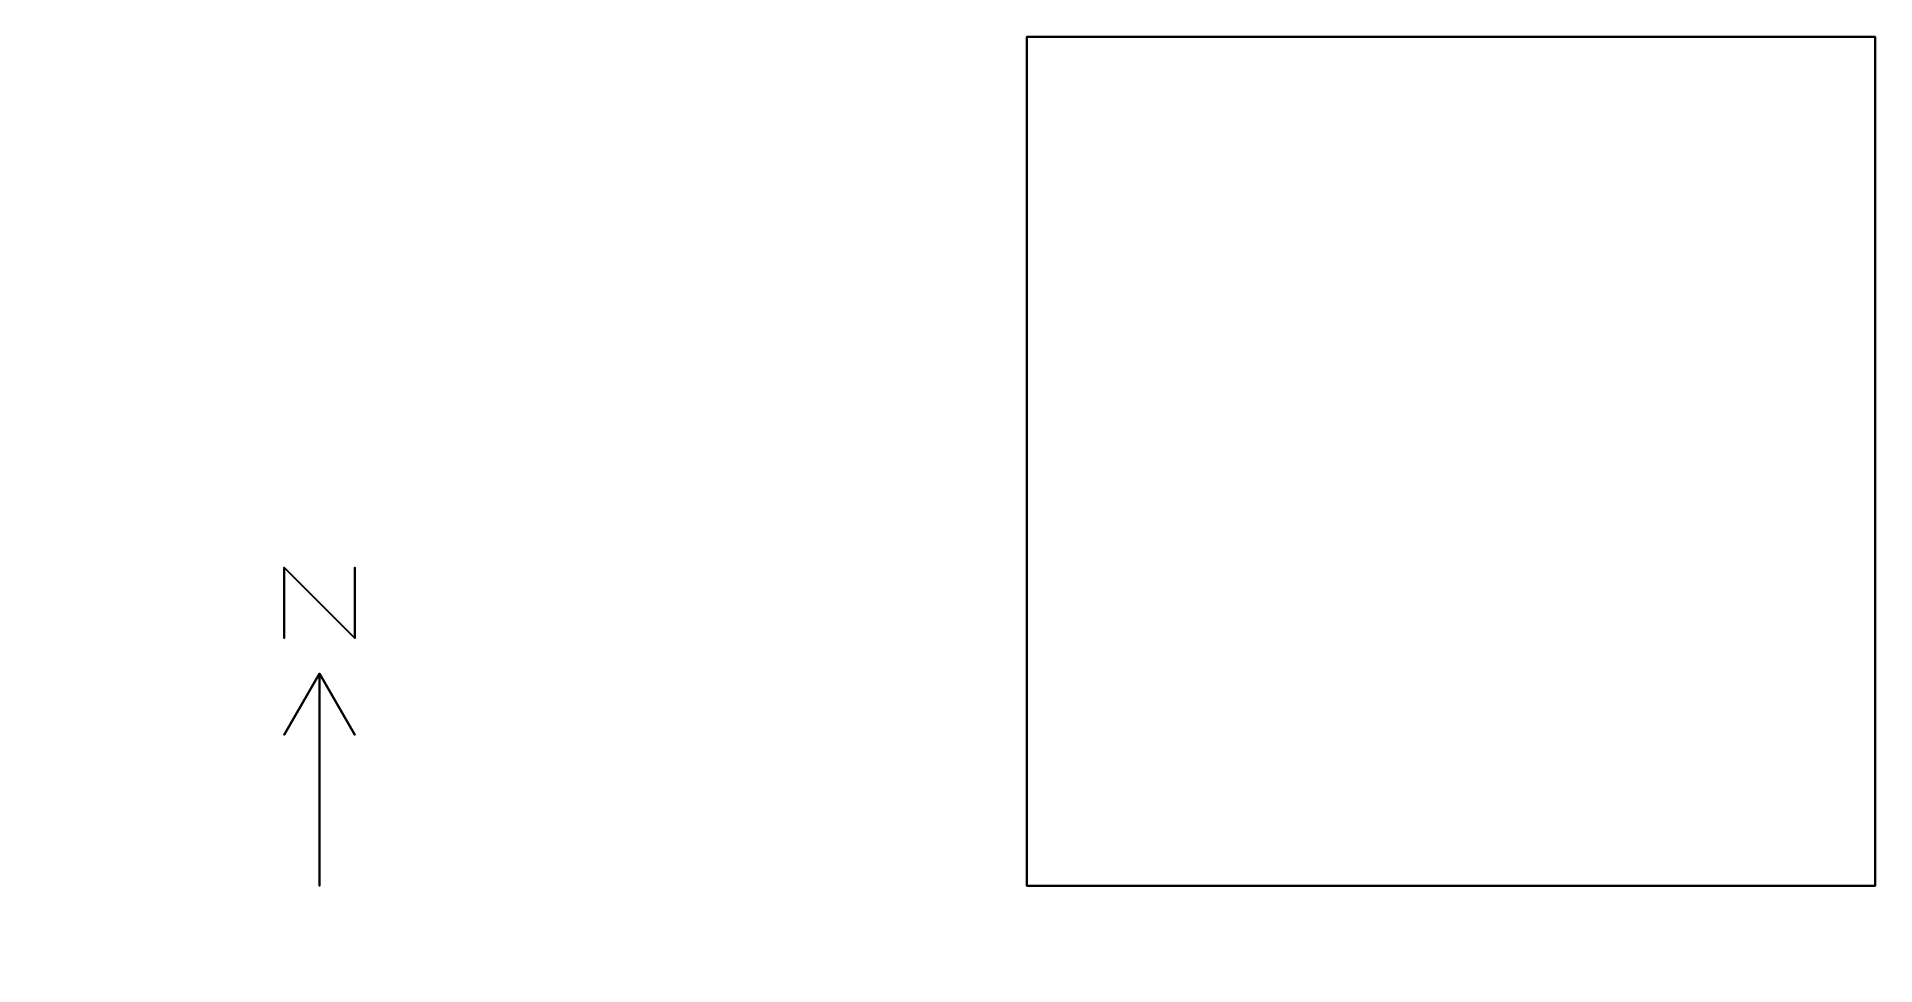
# Model space of a CAD drawing. Header units: metres. Extents: x -14 to 12, y -1.1 to 12.
import ezdxf

# ---------------------------------------------------------------- set-up
doc = ezdxf.new("R2010")
doc.units = ezdxf.units.M

msp = doc.modelspace()

# ---------------------------------------------------------------- linework, layer by layer
at = {"layer": '1', "color": 3}
for points in [[(-10.5, 4.5, 0.1), (-10.5, 4.5), (-10.5, 3.5), (-10.5, 3.5, 0.1)], [(-10.5, 4.5, 0.1), (-10.5, 4.5), (-9.5, 3.5), (-9.5, 3.5, 0.1)], [(-9.5, 4.5, 0.1), (-9.5, 4.5), (-9.5, 3.5), (-9.5, 3.5, 0.1)], [(-10, 3, 0.1), (-10, 3), (-10.5, 2.13397), (-10.5, 2.13397, 0.1)], [(-10, 3, 0.1), (-10, 3), (-10, 0), (-10, 0, 0.1)], [(-10, 3, 0.1), (-10, 3), (-9.5, 2.13397), (-9.5, 2.13397, 0.1)]]:
    msp.add_3dface(points, dxfattribs=at)
at = {"layer": 'ZONE_1', "color": 43}
for points in [[(0, 12, 3), (0, 12), (0, 0), (0, 0, 3)], [(12, 12, 3), (12, 12), (0, 12), (0, 12, 3)], [(12, 0, 3), (12, 0), (12, 12), (12, 12, 3)], [(0, 0, 3), (0, 0), (12, 0), (12, 0, 3)]]:
    msp.add_3dface(points, dxfattribs=at)
at = {"layer": 'ZONE_1', "color": 8}
msp.add_3dface([(0, 0), (0, 12), (12, 12), (12, 0)], dxfattribs=at)
at = {"layer": 'ZONE_1', "color": 15}
msp.add_3dface([(0, 12, 3), (0, 0, 3), (12, 0, 3), (12, 12, 3)], dxfattribs=at)
at = {"layer": 'ZONE_1', "color": 143}
for points in [[(8, 12, 2.5), (8, 12, 1), (4, 12, 1), (4, 12, 2.5)], [(0, 8, 2.5), (0, 8, 1), (0, 4, 1), (0, 4, 2.5)], [(12, 4, 2.5), (12, 4, 1), (12, 8, 1), (12, 8, 2.5)], [(4, 0, 2.5), (4, 0, 1), (8, 0, 1), (8, 0, 2.5)]]:
    msp.add_3dface(points, dxfattribs=at)
at = {"layer": 'ZONE_1', "color": 45}
msp.add_3dface([(9, 0, 2.1), (10, 0, 2.1), (10, 0), (9, 0)], dxfattribs=at)

doc.saveas('drawing.dxf')
